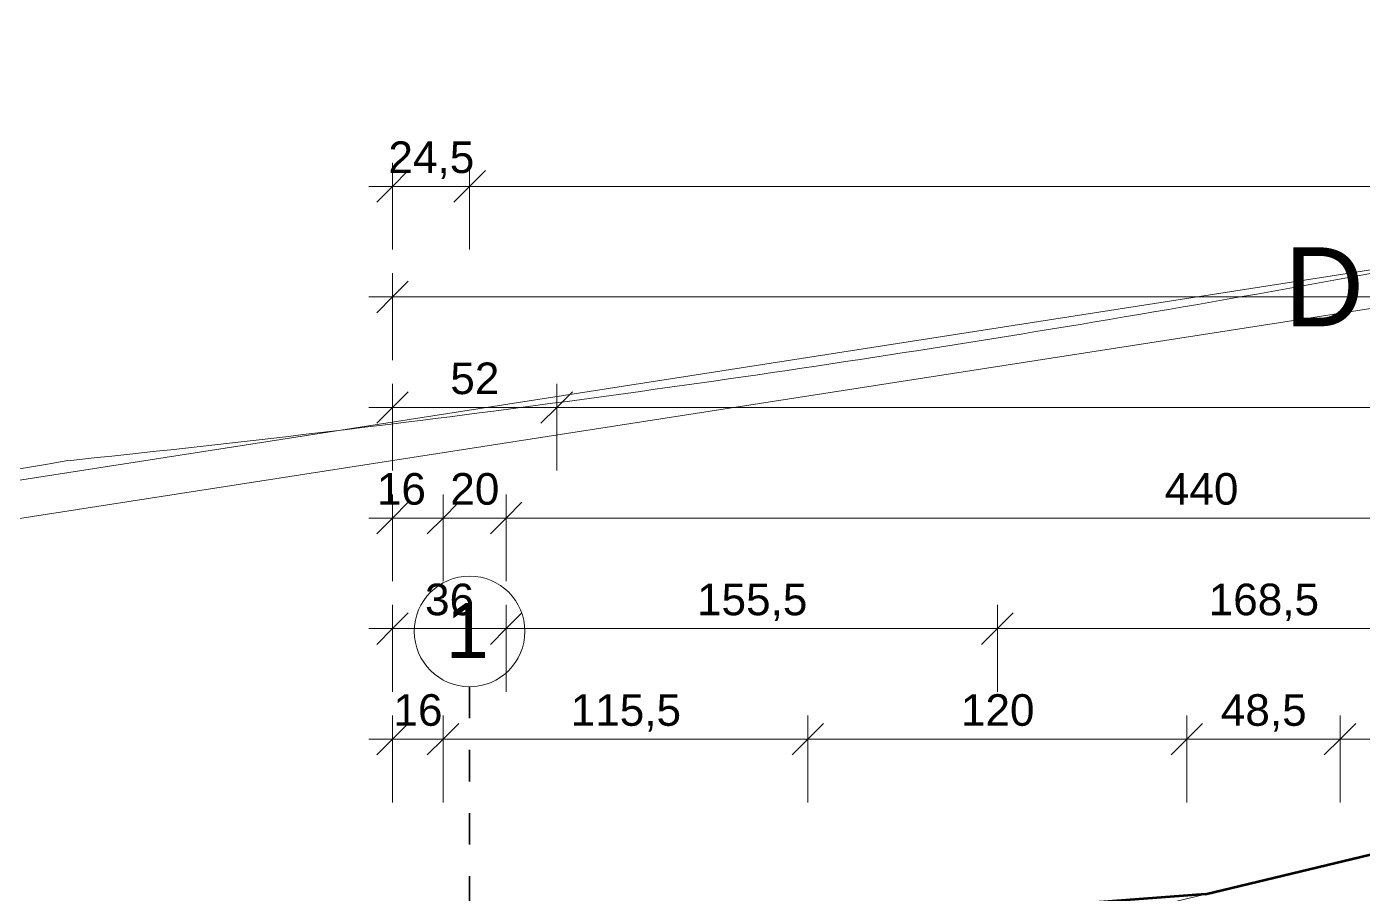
# Model space of a CAD drawing. Header units: metres. Extents: x -67.4 to -19.1, y 43.9 to 93.
# Drawn here: x -55.506 to -51.274, y 83.54 to 86.286 of the extents above; entities that cross this region are included whole.
import ezdxf

# ---------------------------------------------------------------- set-up
doc = ezdxf.new("R2010")
doc.units = ezdxf.units.M
doc.linetypes.add('Strich Punkt Mittel', pattern=[0.015875, 0.00635, -0.004763, 0, -0.004763])
for name, color, linetype, lineweight in [('A-DETL-THIN', 151, 'Continuous', 5), ('A_Bemassung-50_', 4, 'Continuous', 9), ('A_Bemassung_', 4, 'Continuous', 9), ('A_Beschriftung_', 7, 'Continuous', 9), ('A_Grundstuecksgrenze', 5, 'Continuous', 70), ('A_Raster_', 1, 'Continuous', 9), ('A_Waende', 7, 'Continuous', 13), ('G-ANNO-SYMB_', 111, 'Continuous', 9), ('Geländevolumenkörper', 7, 'Continuous', 5)]:
    doc.layers.add(name, color=color, linetype=linetype, lineweight=lineweight)
doc.styles.add('Arial_1', font='arial.ttf', dxfattribs={"height": 0.175})
doc.styles.add('Arial_5', font='arial.ttf', dxfattribs={"height": 0.1})
doc.styles.add('Arial_8', font='arial.ttf', dxfattribs={"height": 0.25})
doc.dimstyles.new('WGA-Bemaßung', dxfattribs={"dimscale": 0.3048, "dimtxt": 0.102026, "dimasz": 0.328084, "dimexe": 0.246063, "dimexo": 0.0625, "dimgap": 0.04101, "dimtad": 1, "dimdec": 1, "dimlfac": 100, "dimrnd": 0.5, "dimdsep": 46, "dimtxsty": 'Arial_5', "dimblk1": 'OBLIQUE', "dimblk2": 'OBLIQUE', "dimsah": 1, "dimcen": 0.09, "dimdle": 0.246063, "dimazin": 2, "dimtfac": 1, "dimtdec": 4, "dimtix": 1, "dimtmove": 0, "dimatfit": 3, "dimfxl": 0.656168, "dimfxlon": 1, "dimtvp": 1, "dimtolj": 1, "dimtzin": 0, "dimarcsym": 2})
doc.dimstyles.new('WGA-Bemaßung_2', dxfattribs={"dimscale": 0.3048, "dimtxt": 0.102026, "dimasz": 0.328084, "dimexe": 0.246063, "dimexo": 0.0625, "dimgap": 0.04101, "dimtad": 1, "dimdec": 1, "dimlfac": 100, "dimrnd": 0.5, "dimdsep": 46, "dimtxsty": 'Arial_5', "dimblk1": 'OBLIQUE', "dimblk2": 'OBLIQUE', "dimsah": 1, "dimcen": 0.09, "dimdle": 0.246063, "dimazin": 2, "dimtfac": 1, "dimtdec": 4, "dimtix": 1, "dimtmove": 2, "dimatfit": 3, "dimfxl": 0.656168, "dimfxlon": 1, "dimtvp": 1, "dimtolj": 1, "dimtzin": 0, "dimarcsym": 2})

# ---------------------------------------------------------------- blocks, each defined once
blk = doc.blocks.new('Family - ___-3180367-263_PP_00EG_BT2')
at = {"layer": 'A_Grundstuecksgrenze'}
for q in [(-20.9804, 98.8097), (-4.0512, 95.1798)]:
    blk.add_line((-15.6261, 97.0319), q, dxfattribs=at)
blk = doc.blocks.new('Raster - BS_Achse-112124-263_PP_00EG_BT2')
at = {"layer": 'A_Beschriftung_'}
blk.add_circle((0, 0), 0.0035, dxfattribs=at)
blk = doc.blocks.new('DIMBLOCK58-263_PP_00EG_BT2')
at = {"layer": 'A_Bemassung-50_', "transparency": 16777216}
for p, q in [((-54.3479, 85.0806), (-54.3479, 85.1556)), ((-53.8279, 85.0806), (-53.8279, 85.1556)), ((-54.4229, 85.0806), (-53.8279, 85.0806)), ((-54.3479, 85.0806), (-54.3479, 84.8806)), ((-53.8279, 85.0806), (-53.8279, 84.8806))]:
    blk.add_line(p, q, dxfattribs=at)
at = {"layer": 'A_Bemassung-50_', "lineweight": 35, "transparency": 16777216}
for p, q in [((-54.3479, 85.0806), (-54.2979, 85.1306)), ((-53.8279, 85.0806), (-53.7779, 85.1306)), ((-54.3479, 85.0806), (-54.3979, 85.0306)), ((-53.8279, 85.0806), (-53.8779, 85.0306))]:
    blk.add_line(p, q, dxfattribs=at)
at = {"layer": 'A_Bemassung-50_', "color": 0, "transparency": 16777216, "insert": (-54.1648, 85.2229), "char_height": 0.1, "width": 0.184588, "attachment_point": 1, "rotation": 359.9983, "line_spacing_factor": 0.941778, "style": 'Arial_5'}
blk.add_mtext('52', dxfattribs=at)
blk = doc.blocks.new('_Oblique')
at = {"color": 0, "linetype": 'ByBlock', "lineweight": -2}
blk.add_line((-0.5, -0.5), (0.5, 0.5), dxfattribs=at)
blk = doc.blocks.new('DIMBLOCK59-263_PP_00EG_BT2')
at = {"layer": 'A_Bemassung-50_', "transparency": 16777216}
for p, q in [((-53.8279, 85.0806), (-53.8279, 85.1556)), ((-41.0879, 85.0802), (-41.0879, 85.1552)), ((-53.8279, 85.0806), (-41.0879, 85.0802)), ((-53.8279, 85.0806), (-53.8279, 84.8806)), ((-41.0879, 85.0802), (-41.0879, 84.8802))]:
    blk.add_line(p, q, dxfattribs=at)
at = {"layer": 'A_Bemassung-50_', "lineweight": 35, "transparency": 16777216}
for p, q in [((-53.8279, 85.0806), (-53.7779, 85.1306)), ((-41.0879, 85.0802), (-41.0379, 85.1302)), ((-53.8279, 85.0806), (-53.8779, 85.0306)), ((-41.0879, 85.0802), (-41.1379, 85.0302))]:
    blk.add_line(p, q, dxfattribs=at)
at = {"layer": 'A_Bemassung-50_', "color": 0, "transparency": 16777216, "insert": (-47.6117, 85.2227), "char_height": 0.1, "width": 0.369177, "attachment_point": 1, "rotation": 359.9983, "line_spacing_factor": 0.941778, "style": 'Arial_5'}
blk.add_mtext('1274', dxfattribs=at)
blk = doc.blocks.new('DIMBLOCK70-263_PP_00EG_BT2')
at = {"layer": 'A_Bemassung-50_', "transparency": 16777216}
for p, q in [((-53.9879, 84.7306), (-53.9879, 84.8056)), ((-49.5868, 84.7305), (-49.5868, 84.8055)), ((-49.5868, 84.7305), (-53.9879, 84.7306)), ((-53.9879, 84.7306), (-53.9879, 84.5306)), ((-49.5868, 84.7305), (-49.5868, 84.5305))]:
    blk.add_line(p, q, dxfattribs=at)
at = {"layer": 'A_Bemassung-50_', "lineweight": 35, "transparency": 16777216}
for p, q in [((-53.9879, 84.7306), (-53.9379, 84.7806)), ((-49.5868, 84.7305), (-49.5368, 84.7805)), ((-53.9879, 84.7306), (-54.0379, 84.6806)), ((-49.5868, 84.7305), (-49.6368, 84.6805))]:
    blk.add_line(p, q, dxfattribs=at)
at = {"layer": 'A_Bemassung-50_', "color": 0, "transparency": 16777216, "insert": (-51.9027, 84.8729), "char_height": 0.1, "width": 0.276883, "attachment_point": 1, "rotation": 359.9983, "line_spacing_factor": 0.941778, "style": 'Arial_5'}
blk.add_mtext('440', dxfattribs=at)
blk = doc.blocks.new('DIMBLOCK71-263_PP_00EG_BT2')
at = {"layer": 'A_Bemassung-50_', "transparency": 16777216}
for p, q in [((-54.1879, 84.7306), (-54.1879, 84.8056)), ((-53.9879, 84.7306), (-53.9879, 84.8056)), ((-53.9879, 84.7306), (-54.1879, 84.7306)), ((-54.1879, 84.7306), (-54.1879, 84.5306)), ((-53.9879, 84.7306), (-53.9879, 84.5306))]:
    blk.add_line(p, q, dxfattribs=at)
at = {"layer": 'A_Bemassung-50_', "lineweight": 35, "transparency": 16777216}
for p, q in [((-54.1879, 84.7306), (-54.1379, 84.7806)), ((-53.9879, 84.7306), (-53.9379, 84.7806)), ((-54.1879, 84.7306), (-54.2379, 84.6806)), ((-53.9879, 84.7306), (-54.0379, 84.6806))]:
    blk.add_line(p, q, dxfattribs=at)
at = {"layer": 'A_Bemassung-50_', "color": 0, "transparency": 16777216, "insert": (-54.1648, 84.8729), "char_height": 0.1, "width": 0.184588, "attachment_point": 1, "rotation": 359.9983, "line_spacing_factor": 0.941778, "style": 'Arial_5'}
blk.add_mtext('20', dxfattribs=at)
blk = doc.blocks.new('DIMBLOCK72-263_PP_00EG_BT2')
at = {"layer": 'A_Bemassung-50_', "transparency": 16777216}
for p, q in [((-54.3479, 84.7306), (-54.3479, 84.8056)), ((-54.1879, 84.7306), (-54.1879, 84.8056)), ((-54.1879, 84.7306), (-54.4229, 84.7306)), ((-54.3479, 84.7306), (-54.3479, 84.5306)), ((-54.1879, 84.7306), (-54.1879, 84.5306))]:
    blk.add_line(p, q, dxfattribs=at)
at = {"layer": 'A_Bemassung-50_', "lineweight": 35, "transparency": 16777216}
for p, q in [((-54.3479, 84.7306), (-54.2979, 84.7806)), ((-54.1879, 84.7306), (-54.1379, 84.7806)), ((-54.3479, 84.7306), (-54.3979, 84.6806)), ((-54.1879, 84.7306), (-54.2379, 84.6806))]:
    blk.add_line(p, q, dxfattribs=at)
at = {"layer": 'A_Bemassung-50_', "color": 0, "transparency": 16777216, "insert": (-54.3973, 84.8729), "char_height": 0.1, "width": 0.184588, "attachment_point": 1, "rotation": 359.9983, "line_spacing_factor": 0.941778, "style": 'Arial_5'}
blk.add_mtext('16', dxfattribs=at)
blk = doc.blocks.new('DIMBLOCK108-263_PP_00EG_BT2')
at = {"layer": 'A_Bemassung-50_', "transparency": 16777216}
for p, q in [((-52.4329, 84.3806), (-52.4329, 84.4556)), ((-50.7479, 84.3805), (-50.7479, 84.4555)), ((-50.7479, 84.3805), (-52.4329, 84.3806)), ((-52.4329, 84.3806), (-52.4329, 84.1806)), ((-50.7479, 84.3805), (-50.7479, 84.1805))]:
    blk.add_line(p, q, dxfattribs=at)
at = {"layer": 'A_Bemassung-50_', "lineweight": 35, "transparency": 16777216}
for p, q in [((-52.4329, 84.3806), (-52.3829, 84.4306)), ((-50.7479, 84.3805), (-50.6979, 84.4305)), ((-52.4329, 84.3806), (-52.4829, 84.3306)), ((-50.7479, 84.3805), (-50.7979, 84.3305))]:
    blk.add_line(p, q, dxfattribs=at)
at = {"layer": 'A_Bemassung-50_', "color": 0, "transparency": 16777216, "insert": (-51.7638, 84.5229), "char_height": 0.1, "width": 0.416266, "attachment_point": 1, "rotation": 359.9983, "line_spacing_factor": 0.941778, "style": 'Arial_5'}
blk.add_mtext('168,5', dxfattribs=at)
blk = doc.blocks.new('DIMBLOCK109-263_PP_00EG_BT2')
at = {"layer": 'A_Bemassung-50_', "transparency": 16777216}
for p, q in [((-53.9879, 84.3806), (-53.9879, 84.4556)), ((-52.4329, 84.3806), (-52.4329, 84.4556)), ((-52.4329, 84.3806), (-53.9879, 84.3806)), ((-53.9879, 84.3806), (-53.9879, 84.1806)), ((-52.4329, 84.3806), (-52.4329, 84.1806))]:
    blk.add_line(p, q, dxfattribs=at)
at = {"layer": 'A_Bemassung-50_', "lineweight": 35, "transparency": 16777216}
for p, q in [((-53.9879, 84.3806), (-53.9379, 84.4306)), ((-52.4329, 84.3806), (-52.3829, 84.4306)), ((-53.9879, 84.3806), (-54.0379, 84.3306)), ((-52.4329, 84.3806), (-52.4829, 84.3306))]:
    blk.add_line(p, q, dxfattribs=at)
at = {"layer": 'A_Bemassung-50_', "color": 0, "transparency": 16777216, "insert": (-53.3838, 84.5229), "char_height": 0.1, "width": 0.416266, "attachment_point": 1, "rotation": 359.9983, "line_spacing_factor": 0.941778, "style": 'Arial_5'}
blk.add_mtext('155,5', dxfattribs=at)
blk = doc.blocks.new('DIMBLOCK110-263_PP_00EG_BT2')
at = {"layer": 'A_Bemassung-50_', "transparency": 16777216}
for p, q in [((-54.3479, 84.3806), (-54.3479, 84.4556)), ((-53.9879, 84.3806), (-53.9879, 84.4556)), ((-53.9879, 84.3806), (-54.4229, 84.3806)), ((-54.3479, 84.3806), (-54.3479, 84.1806)), ((-53.9879, 84.3806), (-53.9879, 84.1806))]:
    blk.add_line(p, q, dxfattribs=at)
at = {"layer": 'A_Bemassung-50_', "lineweight": 35, "transparency": 16777216}
for p, q in [((-54.3479, 84.3806), (-54.2979, 84.4306)), ((-53.9879, 84.3806), (-53.9379, 84.4306)), ((-54.3479, 84.3806), (-54.3979, 84.3306)), ((-53.9879, 84.3806), (-54.0379, 84.3306))]:
    blk.add_line(p, q, dxfattribs=at)
at = {"layer": 'A_Bemassung-50_', "color": 0, "transparency": 16777216, "insert": (-54.2448, 84.5229), "char_height": 0.1, "width": 0.184588, "attachment_point": 1, "rotation": 359.9983, "line_spacing_factor": 0.941778, "style": 'Arial_5'}
blk.add_mtext('36', dxfattribs=at)
blk = doc.blocks.new('DIMBLOCK250-263_PP_00EG_BT2')
at = {"layer": 'A_Bemassung-50_', "transparency": 16777216}
for p, q in [((-54.3479, 85.4306), (-54.3479, 85.5056)), ((-37.3479, 85.4301), (-37.3479, 85.5051)), ((-37.2729, 85.4301), (-54.4229, 85.4306)), ((-54.3479, 85.4306), (-54.3479, 85.2306)), ((-37.3479, 85.4301), (-37.3479, 85.2301))]:
    blk.add_line(p, q, dxfattribs=at)
at = {"layer": 'A_Bemassung-50_', "lineweight": 35, "transparency": 16777216}
for p, q in [((-54.3479, 85.4306), (-54.2979, 85.4806)), ((-37.3479, 85.4301), (-37.2979, 85.4801)), ((-54.3479, 85.4306), (-54.3979, 85.3806)), ((-37.3479, 85.4301), (-37.3979, 85.3801))]:
    blk.add_line(p, q, dxfattribs=at)
at = {"layer": 'A_Bemassung-50_', "color": 0, "transparency": 16777216, "insert": (-46.0017, 85.5727), "char_height": 0.1, "width": 0.369177, "attachment_point": 1, "rotation": 359.9983, "line_spacing_factor": 0.941778, "style": 'Arial_5'}
blk.add_mtext('1700', dxfattribs=at)
blk = doc.blocks.new('DIMBLOCK254-263_PP_00EG_BT2')
at = {"layer": 'A_Bemassung-50_', "transparency": 16777216}
for p, q in [((-54.1037, 85.7806), (-54.1037, 85.8556)), ((-46.9759, 85.7804), (-46.9759, 85.8554)), ((-46.9759, 85.7804), (-54.1037, 85.7806)), ((-54.1037, 85.7806), (-54.1037, 85.5806)), ((-46.9759, 85.7804), (-46.9759, 85.5804))]:
    blk.add_line(p, q, dxfattribs=at)
at = {"layer": 'A_Bemassung-50_', "lineweight": 35, "transparency": 16777216}
for p, q in [((-54.1037, 85.7806), (-54.0537, 85.8306)), ((-46.9759, 85.7804), (-46.9259, 85.8304)), ((-54.1037, 85.7806), (-54.1537, 85.7306)), ((-46.9759, 85.7804), (-47.0259, 85.7304))]:
    blk.add_line(p, q, dxfattribs=at)
at = {"layer": 'A_Bemassung-50_', "color": 0, "transparency": 16777216, "insert": (-50.6552, 85.9228), "char_height": 0.1, "width": 0.276883, "attachment_point": 1, "rotation": 359.9983, "line_spacing_factor": 0.941778, "style": 'Arial_5'}
blk.add_mtext('713', dxfattribs=at)
blk = doc.blocks.new('DIMBLOCK255-263_PP_00EG_BT2')
at = {"layer": 'A_Bemassung-50_', "transparency": 16777216}
for p, q in [((-54.3479, 85.7806), (-54.3479, 85.8556)), ((-54.1037, 85.7806), (-54.1037, 85.8556)), ((-54.1037, 85.7806), (-54.4229, 85.7806)), ((-54.3479, 85.7806), (-54.3479, 85.5806)), ((-54.1037, 85.7806), (-54.1037, 85.5806))]:
    blk.add_line(p, q, dxfattribs=at)
at = {"layer": 'A_Bemassung-50_', "lineweight": 35, "transparency": 16777216}
for p, q in [((-54.3479, 85.7806), (-54.2979, 85.8306)), ((-54.1037, 85.7806), (-54.0537, 85.8306)), ((-54.3479, 85.7806), (-54.3979, 85.7306)), ((-54.1037, 85.7806), (-54.1537, 85.7306))]:
    blk.add_line(p, q, dxfattribs=at)
at = {"layer": 'A_Bemassung-50_', "color": 0, "transparency": 16777216, "insert": (-54.3608, 85.9229), "char_height": 0.1, "width": 0.323972, "attachment_point": 1, "rotation": 359.9983, "line_spacing_factor": 0.941778, "style": 'Arial_5'}
blk.add_mtext('24,5', dxfattribs=at)
blk = doc.blocks.new('DIMBLOCK304-263_PP_00EG_BT2')
at = {"layer": 'A_Bemassung-50_', "transparency": 16777216}
for p, q in [((-51.3479, 84.0305), (-51.3479, 84.1055)), ((-50.1479, 84.0305), (-50.1479, 84.1055)), ((-50.1479, 84.0305), (-51.3479, 84.0305)), ((-51.3479, 84.0305), (-51.3479, 83.8305)), ((-50.1479, 84.0305), (-50.1479, 83.8305))]:
    blk.add_line(p, q, dxfattribs=at)
at = {"layer": 'A_Bemassung-50_', "lineweight": 35, "transparency": 16777216}
for p, q in [((-51.3479, 84.0305), (-51.2979, 84.0805)), ((-50.1479, 84.0305), (-50.0979, 84.0805)), ((-51.3479, 84.0305), (-51.3979, 83.9805)), ((-50.1479, 84.0305), (-50.1979, 83.9805))]:
    blk.add_line(p, q, dxfattribs=at)
at = {"layer": 'A_Bemassung-50_', "color": 0, "transparency": 16777216, "insert": (-50.8633, 84.1728), "char_height": 0.1, "width": 0.276883, "attachment_point": 1, "rotation": 359.9983, "line_spacing_factor": 0.941778, "style": 'Arial_5'}
blk.add_mtext('120', dxfattribs=at)
blk = doc.blocks.new('DIMBLOCK305-263_PP_00EG_BT2')
at = {"layer": 'A_Bemassung-50_', "transparency": 16777216}
for p, q in [((-51.8329, 84.0305), (-51.8329, 84.1055)), ((-51.3479, 84.0305), (-51.3479, 84.1055)), ((-51.3479, 84.0305), (-51.8329, 84.0305)), ((-51.8329, 84.0305), (-51.8329, 83.8305)), ((-51.3479, 84.0305), (-51.3479, 83.8305))]:
    blk.add_line(p, q, dxfattribs=at)
at = {"layer": 'A_Bemassung-50_', "lineweight": 35, "transparency": 16777216}
for p, q in [((-51.8329, 84.0305), (-51.7829, 84.0805)), ((-51.3479, 84.0305), (-51.2979, 84.0805)), ((-51.8329, 84.0305), (-51.8829, 83.9805)), ((-51.3479, 84.0305), (-51.3979, 83.9805))]:
    blk.add_line(p, q, dxfattribs=at)
at = {"layer": 'A_Bemassung-50_', "color": 0, "transparency": 16777216, "insert": (-51.7254, 84.1729), "char_height": 0.1, "width": 0.323972, "attachment_point": 1, "rotation": 359.9983, "line_spacing_factor": 0.941778, "style": 'Arial_5'}
blk.add_mtext('48,5', dxfattribs=at)
blk = doc.blocks.new('DIMBLOCK306-263_PP_00EG_BT2')
at = {"layer": 'A_Bemassung-50_', "transparency": 16777216}
for p, q in [((-53.0329, 84.0306), (-53.0329, 84.1056)), ((-51.8329, 84.0305), (-51.8329, 84.1055)), ((-51.8329, 84.0305), (-53.0329, 84.0306)), ((-53.0329, 84.0306), (-53.0329, 83.8306)), ((-51.8329, 84.0305), (-51.8329, 83.8305))]:
    blk.add_line(p, q, dxfattribs=at)
at = {"layer": 'A_Bemassung-50_', "lineweight": 35, "transparency": 16777216}
for p, q in [((-53.0329, 84.0306), (-52.9829, 84.0806)), ((-51.8329, 84.0305), (-51.7829, 84.0805)), ((-53.0329, 84.0306), (-53.0829, 83.9806)), ((-51.8329, 84.0305), (-51.8829, 83.9805))]:
    blk.add_line(p, q, dxfattribs=at)
at = {"layer": 'A_Bemassung-50_', "color": 0, "transparency": 16777216, "insert": (-52.5483, 84.1729), "char_height": 0.1, "width": 0.276883, "attachment_point": 1, "rotation": 359.9983, "line_spacing_factor": 0.941778, "style": 'Arial_5'}
blk.add_mtext('120', dxfattribs=at)
blk = doc.blocks.new('DIMBLOCK307-263_PP_00EG_BT2')
at = {"layer": 'A_Bemassung-50_', "transparency": 16777216}
for p, q in [((-54.1879, 84.0306), (-54.1879, 84.1056)), ((-53.0329, 84.0306), (-53.0329, 84.1056)), ((-53.0329, 84.0306), (-54.1879, 84.0306)), ((-54.1879, 84.0306), (-54.1879, 83.8306)), ((-53.0329, 84.0306), (-53.0329, 83.8306))]:
    blk.add_line(p, q, dxfattribs=at)
at = {"layer": 'A_Bemassung-50_', "lineweight": 35, "transparency": 16777216}
for p, q in [((-54.1879, 84.0306), (-54.1379, 84.0806)), ((-53.0329, 84.0306), (-52.9829, 84.0806)), ((-54.1879, 84.0306), (-54.2379, 83.9806)), ((-53.0329, 84.0306), (-53.0829, 83.9806))]:
    blk.add_line(p, q, dxfattribs=at)
at = {"layer": 'A_Bemassung-50_', "color": 0, "transparency": 16777216, "insert": (-53.7838, 84.1729), "char_height": 0.1, "width": 0.416266, "attachment_point": 1, "rotation": 359.9983, "line_spacing_factor": 0.941778, "style": 'Arial_5'}
blk.add_mtext('115,5', dxfattribs=at)
blk = doc.blocks.new('DIMBLOCK308-263_PP_00EG_BT2')
at = {"layer": 'A_Bemassung-50_', "transparency": 16777216}
for p, q in [((-54.3479, 84.0306), (-54.3479, 84.1056)), ((-54.1879, 84.0306), (-54.1879, 84.1056)), ((-54.1879, 84.0306), (-54.4229, 84.0306)), ((-54.3479, 84.0306), (-54.3479, 83.8306)), ((-54.1879, 84.0306), (-54.1879, 83.8306))]:
    blk.add_line(p, q, dxfattribs=at)
at = {"layer": 'A_Bemassung-50_', "lineweight": 35, "transparency": 16777216}
for p, q in [((-54.3479, 84.0306), (-54.2979, 84.0806)), ((-54.1879, 84.0306), (-54.1379, 84.0806)), ((-54.3479, 84.0306), (-54.3979, 83.9806)), ((-54.1879, 84.0306), (-54.2379, 83.9806))]:
    blk.add_line(p, q, dxfattribs=at)
at = {"layer": 'A_Bemassung-50_', "color": 0, "transparency": 16777216, "insert": (-54.3448, 84.1729), "char_height": 0.1, "width": 0.184588, "attachment_point": 1, "rotation": 359.9983, "line_spacing_factor": 0.941778, "style": 'Arial_5'}
blk.add_mtext('16', dxfattribs=at)

msp = doc.modelspace()

# ---------------------------------------------------------------- linework, layer by layer
at = {"layer": 'A-DETL-THIN'}
for centre, radius, start, end in [((-60.7689, 137.0844), 52.4502, 279.17644, 282.48301), ((-60.7689, 137.0844), 52.4502, 275.9019, 279.17644), ((-52.2095, 65.788), 19.3846, 99.40042, 105.52587)]:
    msp.add_arc(centre, radius, start, end, dxfattribs=at)
at = {"layer": 'A_Raster_', "linetype": 'Strich Punkt Mittel', "lineweight": 35}
msp.add_line((-54.1037, 84.1967), (-54.1049, 46.5271), dxfattribs=at)
at = {"layer": 'A_Waende'}
msp.add_line((-53.8279, 83.045), (-40.379, 86.286), dxfattribs=at)
at = {"layer": 'Geländevolumenkörper', "color": 250}
for p, q in [((-50.914, 85.5684), (-56.3929, 84.7158)), ((-56.3692, 84.598), (-50.8912, 85.4505))]:
    msp.add_line(p, q, dxfattribs=at)

# ---------------------------------------------------------------- block references
at = {"layer": 'A_Beschriftung_', "xscale": 49.99999999999998, "yscale": 49.99999999999998, "zscale": 49.99999999999998, "rotation": 179.9982758785824}
msp.add_blockref('Raster - BS_Achse-112124-263_PP_00EG_BT2', (-54.1037, 84.3717), dxfattribs=at)
at = {"layer": 'A_Grundstuecksgrenze', "rotation": 22.64000000000043}
msp.add_blockref('Family - ___-3180367-263_PP_00EG_BT2', (0, 0), dxfattribs=at)

# ---------------------------------------------------------------- texts
at = {"layer": 'A_Beschriftung_', "insert": (-54.179, 84.4621), "char_height": 0.175, "width": 0.168354, "attachment_point": 1, "style": 'Arial_1'}
msp.add_mtext('1', dxfattribs=at)
at = {"layer": 'G-ANNO-SYMB_', "insert": (-51.5245, 85.5878), "char_height": 0.25, "width": 0.30865, "attachment_point": 1, "style": 'Arial_8'}
msp.add_mtext('D', dxfattribs=at)

# ---------------------------------------------------------------- dimensions: what is measured, and where the dimension line sits
at = {"layer": 'A_Bemassung_'}
for base, p1, p2, override, picture, middle in [((-54.3479, 85.7806), (-54.1037, 85.5806), (-54.3479, 85.5806), {"dimpost": '<>', "dimfxl": 0.244176}, 'DIMBLOCK255-263_PP_00EG_BT2', (-54.2258, 85.8442)), ((-54.1037, 85.7806), (-46.9759, 85.5804), (-54.1037, 85.5806), {"dimpost": '<>', "dimfxl": 7.127768}, 'DIMBLOCK254-263_PP_00EG_BT2', (-50.5398, 85.8441)), ((-54.3479, 85.4306), (-37.3479, 85.2301), (-54.3479, 85.2306), {"dimpost": '<>', "dimfxl": 17}, 'DIMBLOCK250-263_PP_00EG_BT2', (-45.8479, 85.4939)), ((-53.8279, 85.0806), (-54.3479, 84.8806), (-53.8279, 84.8806), {"dimpost": '<>', "dimfxl": 0.52}, 'DIMBLOCK58-263_PP_00EG_BT2', (-54.0879, 85.1442)), ((-41.0879, 85.0802), (-53.8279, 84.8806), (-41.0879, 84.8802), {"dimpost": '<>', "dimfxl": 12.74}, 'DIMBLOCK59-263_PP_00EG_BT2', (-47.4579, 85.1431)), ((-54.1879, 84.7306), (-53.9879, 84.5306), (-54.1879, 84.5306), {"dimpost": '<>', "dimfxl": 0.2}, 'DIMBLOCK71-263_PP_00EG_BT2', (-54.0879, 84.7942)), ((-53.9879, 84.7306), (-49.5868, 84.5305), (-53.9879, 84.5306), {"dimpost": '<>', "dimfxl": 4.401071}, 'DIMBLOCK70-263_PP_00EG_BT2', (-51.7873, 84.7941)), ((-54.3479, 84.3806), (-53.9879, 84.1806), (-54.3479, 84.1806), {"dimpost": '<>', "dimfxl": 0.36}, 'DIMBLOCK110-263_PP_00EG_BT2', (-54.1679, 84.4442)), ((-53.9879, 84.3806), (-52.4329, 84.1806), (-53.9879, 84.1806), {"dimpost": '<>', "dimfxl": 1.555}, 'DIMBLOCK109-263_PP_00EG_BT2', (-53.2104, 84.4441)), ((-52.4329, 84.3806), (-50.7479, 84.1805), (-52.4329, 84.1806), {"dimpost": '<>', "dimfxl": 1.685}, 'DIMBLOCK108-263_PP_00EG_BT2', (-51.5904, 84.4441)), ((-54.3479, 84.0306), (-54.1879, 83.8306), (-54.3479, 83.8306), {"dimpost": '<>', "dimfxl": 0.16}, 'DIMBLOCK308-263_PP_00EG_BT2', (-54.2679, 84.0942)), ((-54.1879, 84.0306), (-53.0329, 83.8306), (-54.1879, 83.8306), {"dimpost": '<>', "dimfxl": 1.155}, 'DIMBLOCK307-263_PP_00EG_BT2', (-53.6104, 84.0942)), ((-53.0329, 84.0306), (-51.8329, 83.8305), (-53.0329, 83.8306), {"dimpost": '<>', "dimfxl": 1.2}, 'DIMBLOCK306-263_PP_00EG_BT2', (-52.4329, 84.0941)), ((-51.8329, 84.0305), (-51.3479, 83.8305), (-51.8329, 83.8305), {"dimpost": '<>', "dimfxl": 0.485}, 'DIMBLOCK305-263_PP_00EG_BT2', (-51.5904, 84.0941)), ((-51.3479, 84.0305), (-50.1479, 83.8305), (-51.3479, 83.8305), {"dimpost": '<>', "dimfxl": 1.2}, 'DIMBLOCK304-263_PP_00EG_BT2', (-50.7479, 84.0941))]:
    dim = msp.add_linear_dim(base=base, p1=p1, p2=p2, angle=359.9983, dimstyle='WGA-Bemaßung', override=override, dxfattribs=at)
    dim.commit()
    dim.dimension.update_dxf_attribs({"geometry": picture, "text_midpoint": middle})
dim = msp.add_linear_dim(base=(-54.3479, 84.7306), p1=(-54.1879, 84.5306), p2=(-54.3479, 84.5306), angle=359.9983, dimstyle='WGA-Bemaßung_2', override={"dimpost": '<>', "dimfxl": 0.16}, dxfattribs=at)
dim.commit()
dim.dimension.update_dxf_attribs({"geometry": 'DIMBLOCK72-263_PP_00EG_BT2', "text_midpoint": (-54.3051, 84.8063), "dimtype": 160, "text_rotation": 359.9983})

doc.saveas('drawing.dxf')
